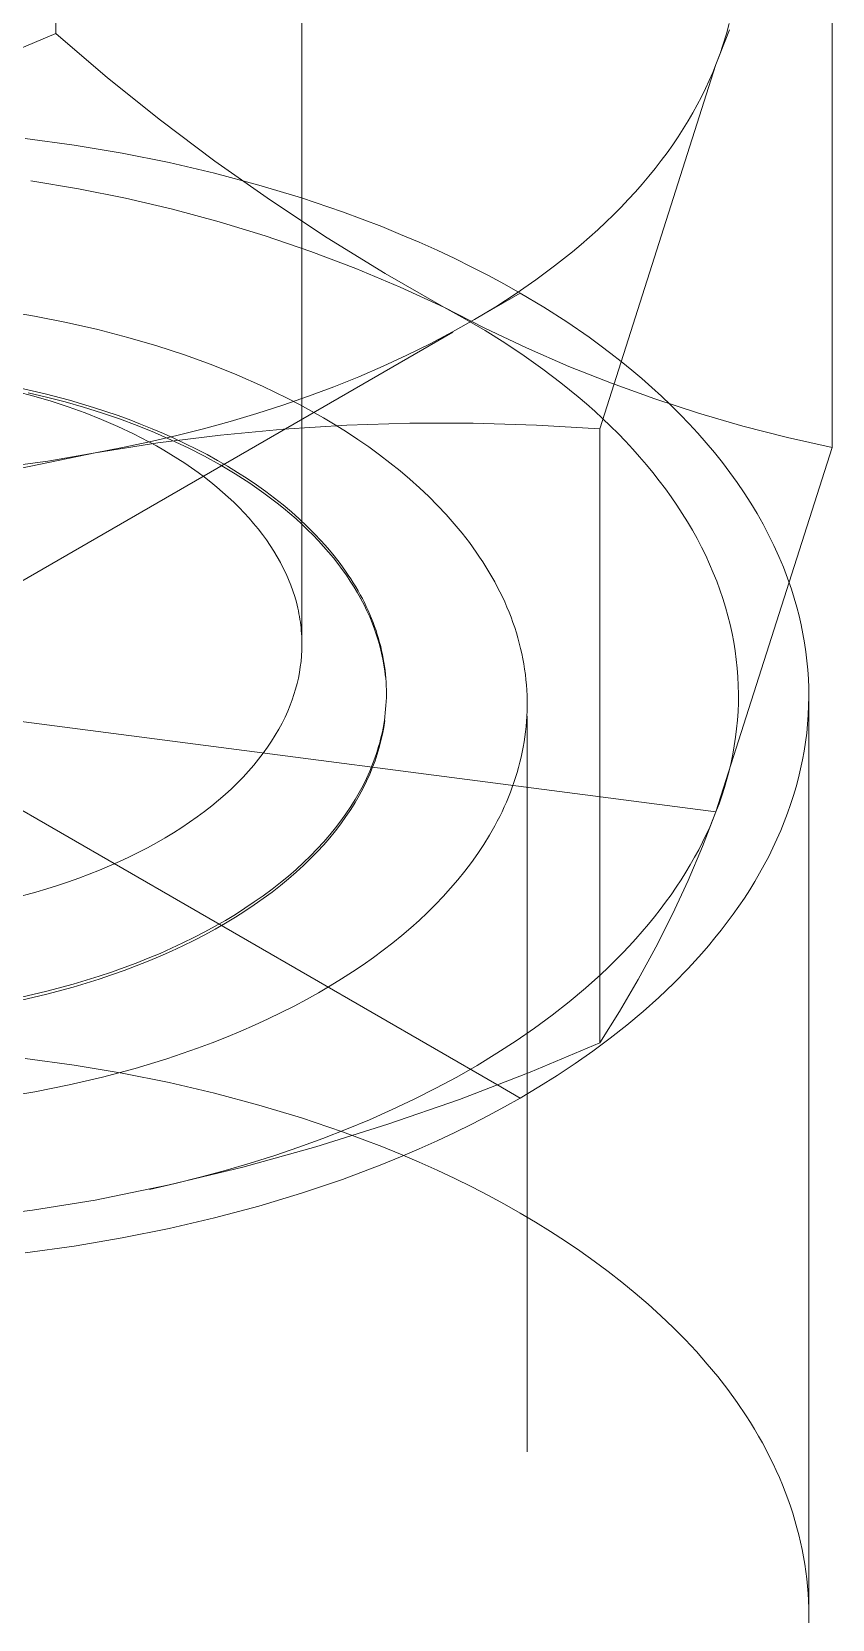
# Model space of a CAD drawing. Header units: inches. Extents: x -14 to 184, y -4 to 134.
# Drawn here: x 110.0583 to 110.2822, y 57.074 to 57.5177 of the extents above; entities that cross this region are included whole.
import ezdxf

# ---------------------------------------------------------------- set-up
doc = ezdxf.new("R2010")
doc.units = ezdxf.units.IN
doc.linetypes.add('HIDDEN', pattern=[1.905, 1.27, -0.635])
doc.layers.add('ZANO_R', color=7, linetype='Continuous', lineweight=0)
doc.layers.add('ZANO_R_przerywana', color=250, linetype='HIDDEN', lineweight=0)

msp = doc.modelspace()

# ---------------------------------------------------------------- linework, layer by layer
at = {"layer": 'ZANO_R'}
for p, q in [((110.06504, 57.68887), (110.06504, 57.51725)), ((110.13387, 57.6699), (110.13387, 57.34648)), ((110.28216, 57.40152), (110.28216, 57.57315)), ((110.24965, 57.5086), (110.2534, 57.51824)), ((110.25334, 57.52008), (110.25257, 57.51717)), ((110.04555, 57.50901), (110.06504, 57.51725)), ((110.06504, 57.51725), (110.0795, 57.5049)), ((110.25169, 57.51428), (110.25072, 57.51142)), ((110.25257, 57.51717), (110.25169, 57.51428)), ((110.25072, 57.51142), (110.24965, 57.5086)), ((110.0795, 57.5049), (110.09433, 57.49301)), ((110.21714, 57.40672), (110.24965, 57.5086)), ((110.24874, 57.50634), (110.24776, 57.50409)), ((110.24965, 57.5086), (110.24874, 57.50634)), ((110.24672, 57.50184), (110.24561, 57.49959)), ((110.24776, 57.50409), (110.24672, 57.50184)), ((110.24443, 57.49734), (110.24319, 57.49509)), ((110.24561, 57.49959), (110.24443, 57.49734)), ((110.09433, 57.49301), (110.10952, 57.48158)), ((110.24188, 57.49285), (110.24051, 57.49061)), ((110.24319, 57.49509), (110.24188, 57.49285)), ((110.05649, 57.4879), (110.07019, 57.48603)), ((110.23907, 57.48838), (110.23756, 57.48615)), ((110.24051, 57.49061), (110.23907, 57.48838)), ((110.07019, 57.48603), (110.08361, 57.48378)), ((110.08361, 57.48378), (110.09672, 57.48116)), ((110.23599, 57.48394), (110.23434, 57.48173)), ((110.23756, 57.48615), (110.23599, 57.48394)), ((110.09672, 57.48116), (110.10947, 57.47819)), ((110.10947, 57.47819), (110.12183, 57.47489)), ((110.10952, 57.48158), (110.12506, 57.47063)), ((110.23263, 57.47953), (110.23086, 57.47734)), ((110.23434, 57.48173), (110.23263, 57.47953)), ((110.05806, 57.47604), (110.07136, 57.47385)), ((110.07136, 57.47385), (110.08457, 57.47122)), ((110.12183, 57.47489), (110.13375, 57.47129)), ((110.22902, 57.47516), (110.22711, 57.473)), ((110.23086, 57.47734), (110.22902, 57.47516)), ((110.08457, 57.47122), (110.09769, 57.46815)), ((110.12506, 57.47063), (110.14093, 57.46016)), ((110.13375, 57.47129), (110.1452, 57.4674)), ((110.2231, 57.46871), (110.22099, 57.46659)), ((110.22514, 57.47085), (110.2231, 57.46871)), ((110.22711, 57.473), (110.22514, 57.47085)), ((110.09769, 57.46815), (110.1107, 57.46465)), ((110.1107, 57.46465), (110.12359, 57.46071)), ((110.1452, 57.4674), (110.15618, 57.46327)), ((110.21883, 57.46449), (110.21659, 57.46241)), ((110.22099, 57.46659), (110.21883, 57.46449)), ((110.12359, 57.46071), (110.13633, 57.45634)), ((110.14093, 57.46016), (110.15711, 57.45019)), ((110.15618, 57.46327), (110.16147, 57.46111)), ((110.16147, 57.46111), (110.16664, 57.4589)), ((110.2143, 57.46034), (110.21194, 57.45829)), ((110.21659, 57.46241), (110.2143, 57.46034)), ((110.13633, 57.45634), (110.14893, 57.45155)), ((110.16664, 57.4589), (110.17168, 57.45664)), ((110.17168, 57.45664), (110.17659, 57.45433)), ((110.20952, 57.45626), (110.2045, 57.45228)), ((110.21194, 57.45829), (110.20952, 57.45626)), ((110.14893, 57.45155), (110.16135, 57.44634)), ((110.17659, 57.45433), (110.18137, 57.45197)), ((110.18137, 57.45197), (110.18601, 57.44958)), ((110.2045, 57.45228), (110.19924, 57.44838)), ((110.15711, 57.45019), (110.1736, 57.44072)), ((110.18601, 57.44958), (110.19052, 57.44714)), ((110.19052, 57.44714), (110.19489, 57.44467)), ((110.19924, 57.44838), (110.19376, 57.44458)), ((110.16135, 57.44634), (110.1736, 57.44072)), ((110.19489, 57.44467), (110.18213, 57.43731)), ((110.19376, 57.44458), (110.18805, 57.44089)), ((110.19489, 57.44467), (110.20147, 57.44074)), ((110.04987, 57.4398), (110.0591, 57.43826)), ((110.0591, 57.43826), (110.06808, 57.43649)), ((110.1736, 57.44072), (110.17941, 57.43753)), ((110.1736, 57.44072), (110.18505, 57.43485)), ((110.18805, 57.44089), (110.18213, 57.43731)), ((110.20147, 57.44074), (110.2079, 57.43662)), ((110.17605, 57.43379), (109.81901, 57.22766)), ((109.82062, 57.43574), (110.18839, 57.22341)), ((110.06808, 57.43649), (110.07679, 57.4345)), ((110.07679, 57.4345), (110.08519, 57.43231)), ((110.17601, 57.43385), (110.1697, 57.43051)), ((110.18213, 57.43731), (110.17601, 57.43385)), ((110.17941, 57.43753), (110.1851, 57.4342)), ((110.18505, 57.43485), (110.19668, 57.42934)), ((110.1851, 57.4342), (110.19063, 57.43074)), ((110.2079, 57.43662), (110.21416, 57.43232)), ((110.08519, 57.43231), (110.09329, 57.42993)), ((110.09329, 57.42993), (110.10106, 57.42739)), ((110.1697, 57.43051), (110.16322, 57.42731)), ((110.19063, 57.43074), (110.19601, 57.42716)), ((110.19668, 57.42934), (110.20848, 57.42421)), ((110.21416, 57.43232), (110.21722, 57.4301)), ((110.21722, 57.4301), (110.22023, 57.42783)), ((110.10106, 57.42739), (110.10849, 57.42469)), ((110.10849, 57.42469), (110.1157, 57.4218)), ((110.16322, 57.42731), (110.15656, 57.42423)), ((110.19601, 57.42716), (110.20122, 57.42346)), ((110.22023, 57.42783), (110.22318, 57.42552)), ((110.22318, 57.42552), (110.22608, 57.42317)), ((110.1157, 57.4218), (110.12281, 57.41868)), ((110.14976, 57.42129), (110.14281, 57.4185)), ((110.15656, 57.42423), (110.14976, 57.42129)), ((110.20122, 57.42346), (110.20625, 57.41963)), ((110.20848, 57.42421), (110.22044, 57.41946)), ((110.22608, 57.42317), (110.22892, 57.42077)), ((110.22892, 57.42077), (110.2317, 57.41833)), ((110.05889, 57.41589), (110.05401, 57.4172)), ((110.06204, 57.41655), (110.05519, 57.41814)), ((110.06249, 57.41562), (110.05731, 57.41685)), ((110.06373, 57.41445), (110.05889, 57.41589)), ((110.06886, 57.41475), (110.06204, 57.41655)), ((110.06764, 57.41427), (110.06249, 57.41562)), ((110.12281, 57.41868), (110.12631, 57.41703)), ((110.12631, 57.41703), (110.12977, 57.41531)), ((110.13573, 57.41585), (110.12853, 57.41334)), ((110.14281, 57.4185), (110.13573, 57.41585)), ((110.20625, 57.41963), (110.21109, 57.4157)), ((110.21109, 57.4157), (110.21343, 57.41369)), ((110.22044, 57.41946), (110.23254, 57.41509)), ((110.2317, 57.41833), (110.23441, 57.41584)), ((110.23441, 57.41584), (110.23706, 57.41332)), ((110.06851, 57.41288), (110.06373, 57.41445)), ((110.07276, 57.4128), (110.06764, 57.41427)), ((110.07323, 57.41118), (110.06851, 57.41288)), ((110.0756, 57.41274), (110.06886, 57.41475)), ((110.07784, 57.41121), (110.07276, 57.4128)), ((110.07786, 57.40936), (110.07323, 57.41118)), ((110.08225, 57.41052), (110.0756, 57.41274)), ((110.08285, 57.40949), (110.07784, 57.41121)), ((110.12853, 57.41334), (110.12124, 57.41099)), ((110.12977, 57.41531), (110.13319, 57.41354)), ((110.13319, 57.41354), (110.13657, 57.41171)), ((110.13657, 57.41171), (110.13989, 57.40982)), ((110.21343, 57.41369), (110.21573, 57.41165)), ((110.21573, 57.41165), (110.21796, 57.40959)), ((110.23254, 57.41509), (110.24478, 57.41111)), ((110.23706, 57.41332), (110.23964, 57.41075)), ((110.24478, 57.41111), (110.25714, 57.40752)), ((110.08239, 57.4074), (110.07786, 57.40936)), ((110.08554, 57.40933), (110.08225, 57.41052)), ((110.0868, 57.40532), (110.08239, 57.4074)), ((110.08779, 57.40765), (110.08285, 57.40949)), ((110.08878, 57.40808), (110.08554, 57.40933)), ((110.09265, 57.40569), (110.08779, 57.40765)), ((110.09199, 57.40678), (110.08878, 57.40808)), ((110.09516, 57.40543), (110.09199, 57.40678)), ((110.10639, 57.40673), (110.09887, 57.40483)), ((110.11385, 57.40878), (110.10639, 57.40673)), ((110.11111, 57.405), (110.12873, 57.40666)), ((110.12124, 57.41099), (110.11385, 57.40878)), ((110.12873, 57.40666), (110.14639, 57.40777)), ((110.13989, 57.40982), (110.14315, 57.40787)), ((110.14315, 57.40787), (110.14636, 57.40586)), ((110.14639, 57.40777), (110.16408, 57.40833)), ((110.16408, 57.40833), (110.18178, 57.40835)), ((110.18178, 57.40835), (110.19947, 57.40781)), ((110.19947, 57.40781), (110.21714, 57.40672)), ((110.21714, 57.40672), (110.21714, 57.2351)), ((110.21796, 57.40959), (110.22015, 57.40751)), ((110.22015, 57.40751), (110.22228, 57.40539)), ((110.23964, 57.41075), (110.24215, 57.40815)), ((110.24215, 57.40815), (110.24459, 57.4055)), ((110.25714, 57.40752), (110.2696, 57.40432)), ((110.07607, 57.40004), (110.09355, 57.40279)), ((110.0913, 57.40308), (110.08369, 57.40148)), ((110.08896, 57.40424), (110.0868, 57.40532)), ((110.09108, 57.40312), (110.08896, 57.40424)), ((110.09317, 57.40198), (110.09108, 57.40312)), ((110.09887, 57.40483), (110.0913, 57.40308)), ((110.09741, 57.40361), (110.09265, 57.40569)), ((110.09355, 57.40279), (110.11111, 57.405)), ((110.09828, 57.40403), (110.09516, 57.40543)), ((110.10206, 57.40141), (110.09741, 57.40361)), ((110.10136, 57.40257), (110.09828, 57.40403)), ((110.10438, 57.40107), (110.10136, 57.40257)), ((110.14636, 57.40586), (110.1495, 57.4038)), ((110.1495, 57.4038), (110.15257, 57.40167)), ((110.22228, 57.40539), (110.22435, 57.40326)), ((110.22435, 57.40326), (110.22636, 57.4011)), ((110.24459, 57.4055), (110.24695, 57.40282)), ((110.24695, 57.40282), (110.24923, 57.4001)), ((110.2696, 57.40432), (110.28216, 57.40152)), ((110.06279, 57.39774), (110.04944, 57.39589)), ((110.05535, 57.39573), (110.07607, 57.40004)), ((110.07607, 57.40004), (110.06279, 57.39774)), ((110.08369, 57.40148), (110.07607, 57.40004)), ((110.09522, 57.40081), (110.09317, 57.40198)), ((110.09724, 57.39961), (110.09522, 57.40081)), ((110.09921, 57.39838), (110.09724, 57.39961)), ((110.10113, 57.39712), (110.09921, 57.39838)), ((110.10659, 57.3991), (110.10206, 57.40141)), ((110.10734, 57.39952), (110.10438, 57.40107)), ((110.11098, 57.39668), (110.10659, 57.3991)), ((110.11024, 57.39791), (110.10734, 57.39952)), ((110.11308, 57.39627), (110.11024, 57.39791)), ((110.15257, 57.40167), (110.15557, 57.3995)), ((110.15557, 57.3995), (110.1585, 57.39726)), ((110.22636, 57.4011), (110.22831, 57.39892)), ((110.22831, 57.39892), (110.2302, 57.39672)), ((110.24923, 57.4001), (110.25143, 57.39734)), ((110.24965, 57.29965), (110.28216, 57.40152)), ((110.10302, 57.39584), (110.10113, 57.39712)), ((110.10485, 57.39454), (110.10302, 57.39584)), ((110.10664, 57.39321), (110.10485, 57.39454)), ((110.11523, 57.39415), (110.11098, 57.39668)), ((110.11586, 57.39457), (110.11308, 57.39627)), ((110.11729, 57.39284), (110.11523, 57.39415)), ((110.11856, 57.39283), (110.11586, 57.39457)), ((110.1585, 57.39726), (110.16134, 57.39498)), ((110.16134, 57.39498), (110.16409, 57.39264)), ((110.2302, 57.39672), (110.23203, 57.39449)), ((110.23203, 57.39449), (110.2338, 57.39225)), ((110.25143, 57.39734), (110.25354, 57.39454)), ((110.25354, 57.39454), (110.25557, 57.39172)), ((110.10838, 57.39185), (110.10664, 57.39321)), ((110.11007, 57.39048), (110.10838, 57.39185)), ((110.11171, 57.38908), (110.11007, 57.39048)), ((110.11329, 57.38766), (110.11171, 57.38908)), ((110.11931, 57.39151), (110.11729, 57.39284)), ((110.12119, 57.39105), (110.11856, 57.39283)), ((110.12129, 57.39016), (110.11931, 57.39151)), ((110.12375, 57.38923), (110.12119, 57.39105)), ((110.12323, 57.38878), (110.12129, 57.39016)), ((110.12622, 57.38736), (110.12375, 57.38923)), ((110.16409, 57.39264), (110.16676, 57.39025)), ((110.16676, 57.39025), (110.16934, 57.38781)), ((110.2338, 57.39225), (110.23551, 57.38999)), ((110.23551, 57.38999), (110.23715, 57.38771)), ((110.25557, 57.39172), (110.25752, 57.38886)), ((110.25752, 57.38886), (110.25937, 57.38597)), ((110.11482, 57.38622), (110.11329, 57.38766)), ((110.1163, 57.38477), (110.11482, 57.38622)), ((110.11772, 57.38329), (110.1163, 57.38477)), ((110.12512, 57.38738), (110.12323, 57.38878)), ((110.12697, 57.38596), (110.12512, 57.38738)), ((110.12862, 57.38546), (110.12622, 57.38736)), ((110.12877, 57.38452), (110.12697, 57.38596)), ((110.13092, 57.38352), (110.12862, 57.38546)), ((110.13052, 57.38305), (110.12877, 57.38452)), ((110.16934, 57.38781), (110.17182, 57.38533)), ((110.17182, 57.38533), (110.1742, 57.3828)), ((110.23715, 57.38771), (110.23872, 57.38541)), ((110.23872, 57.38541), (110.24023, 57.3831)), ((110.25937, 57.38597), (110.26114, 57.38304)), ((110.11908, 57.3818), (110.11772, 57.38329)), ((110.12038, 57.38029), (110.11908, 57.3818)), ((110.12163, 57.37877), (110.12038, 57.38029)), ((110.13222, 57.38157), (110.13052, 57.38305)), ((110.13315, 57.38155), (110.13092, 57.38352)), ((110.13387, 57.38006), (110.13222, 57.38157)), ((110.13528, 57.37954), (110.13315, 57.38155)), ((110.13547, 57.37854), (110.13387, 57.38006)), ((110.1742, 57.3828), (110.17647, 57.38023)), ((110.17647, 57.38023), (110.17864, 57.37761)), ((110.24023, 57.3831), (110.24168, 57.38077)), ((110.24168, 57.38077), (110.24305, 57.37843)), ((110.26114, 57.38304), (110.26281, 57.38009)), ((110.26281, 57.38009), (110.26438, 57.37712)), ((110.12282, 57.37724), (110.12163, 57.37877)), ((110.12394, 57.3757), (110.12282, 57.37724)), ((110.12501, 57.37414), (110.12394, 57.3757)), ((110.13732, 57.3775), (110.13528, 57.37954)), ((110.13701, 57.377), (110.13547, 57.37854)), ((110.13851, 57.37545), (110.13701, 57.377)), ((110.13927, 57.37544), (110.13732, 57.3775)), ((110.17864, 57.37761), (110.1807, 57.37496)), ((110.24305, 57.37843), (110.24436, 57.37607)), ((110.24436, 57.37607), (110.2456, 57.3737)), ((110.26438, 57.37712), (110.26586, 57.37411)), ((110.12602, 57.37257), (110.12501, 57.37414)), ((110.12696, 57.371), (110.12602, 57.37257)), ((110.13995, 57.37387), (110.13851, 57.37545)), ((110.14112, 57.37335), (110.13927, 57.37544)), ((110.14133, 57.37229), (110.13995, 57.37387)), ((110.14288, 57.37123), (110.14112, 57.37335)), ((110.14266, 57.37069), (110.14133, 57.37229)), ((110.14454, 57.3691), (110.14288, 57.37123)), ((110.1807, 57.37496), (110.18264, 57.37227)), ((110.18264, 57.37227), (110.18357, 57.37091)), ((110.2456, 57.3737), (110.24677, 57.37132)), ((110.24677, 57.37132), (110.24787, 57.36893)), ((110.26586, 57.37411), (110.26723, 57.37109)), ((110.26723, 57.37109), (110.26851, 57.36804)), ((110.12784, 57.36942), (110.12696, 57.371)), ((110.12867, 57.36783), (110.12784, 57.36942)), ((110.12943, 57.36624), (110.12867, 57.36783)), ((110.14393, 57.36908), (110.14266, 57.37069)), ((110.14515, 57.36745), (110.14393, 57.36908)), ((110.1461, 57.36694), (110.14454, 57.3691)), ((110.14631, 57.36582), (110.14515, 57.36745)), ((110.14684, 57.36586), (110.1461, 57.36694)), ((110.18357, 57.37091), (110.18447, 57.36955)), ((110.18447, 57.36955), (110.18534, 57.36817)), ((110.18534, 57.36817), (110.18618, 57.36679)), ((110.18618, 57.36679), (110.18699, 57.3654)), ((110.24787, 57.36893), (110.2489, 57.36653)), ((110.26851, 57.36804), (110.26969, 57.36497)), ((109.75038, 57.36467), (110.24965, 57.29965)), ((110.13013, 57.36464), (110.12943, 57.36624)), ((110.13077, 57.36304), (110.13013, 57.36464)), ((110.13134, 57.36144), (110.13077, 57.36304)), ((110.14741, 57.36417), (110.14631, 57.36582)), ((110.14756, 57.36477), (110.14684, 57.36586)), ((110.14846, 57.36252), (110.14741, 57.36417)), ((110.14825, 57.36367), (110.14756, 57.36477)), ((110.14892, 57.36258), (110.14825, 57.36367)), ((110.14945, 57.36086), (110.14846, 57.36252)), ((110.14956, 57.36148), (110.14892, 57.36258)), ((110.18699, 57.3654), (110.18777, 57.36401)), ((110.18777, 57.36401), (110.18851, 57.3626)), ((110.18851, 57.3626), (110.18923, 57.36119)), ((110.2489, 57.36653), (110.24986, 57.36412)), ((110.24986, 57.36412), (110.25075, 57.36171)), ((110.26969, 57.36497), (110.27076, 57.36188)), ((110.13186, 57.35984), (110.13134, 57.36144)), ((110.13232, 57.35824), (110.13186, 57.35984)), ((110.13271, 57.35665), (110.13232, 57.35824)), ((110.15038, 57.35919), (110.14945, 57.36086)), ((110.15018, 57.36038), (110.14956, 57.36148)), ((110.15077, 57.35927), (110.15018, 57.36038)), ((110.15125, 57.35752), (110.15038, 57.35919)), ((110.15133, 57.35816), (110.15077, 57.35927)), ((110.15188, 57.35705), (110.15133, 57.35816)), ((110.18923, 57.36119), (110.18992, 57.35978)), ((110.18992, 57.35978), (110.19057, 57.35836)), ((110.19057, 57.35836), (110.1912, 57.35693)), ((110.25075, 57.36171), (110.25157, 57.35929)), ((110.25157, 57.35929), (110.25232, 57.35686)), ((110.27076, 57.36188), (110.27154, 57.35941)), ((110.27154, 57.35941), (110.27225, 57.35693)), ((110.13289, 57.35585), (110.13271, 57.35665)), ((110.13305, 57.35505), (110.13289, 57.35585)), ((110.1332, 57.35426), (110.13305, 57.35505)), ((110.13333, 57.35346), (110.1332, 57.35426)), ((110.13345, 57.35267), (110.13333, 57.35346)), ((110.15206, 57.35584), (110.15125, 57.35752)), ((110.15239, 57.35594), (110.15188, 57.35705)), ((110.15282, 57.35416), (110.15206, 57.35584)), ((110.15288, 57.35483), (110.15239, 57.35594)), ((110.15352, 57.35247), (110.15282, 57.35416)), ((110.15335, 57.35372), (110.15288, 57.35483)), ((110.15379, 57.3526), (110.15335, 57.35372)), ((110.1912, 57.35693), (110.19179, 57.3555)), ((110.19179, 57.3555), (110.19235, 57.35407)), ((110.19235, 57.35407), (110.19287, 57.35263)), ((110.25232, 57.35686), (110.253, 57.35443)), ((110.253, 57.35443), (110.25361, 57.352)), ((110.27225, 57.35693), (110.27289, 57.35445)), ((110.27289, 57.35445), (110.27347, 57.35195)), ((110.13355, 57.35187), (110.13345, 57.35267)), ((110.13364, 57.35108), (110.13355, 57.35187)), ((110.13371, 57.35029), (110.13364, 57.35108)), ((110.13377, 57.34951), (110.13371, 57.35029)), ((110.13382, 57.34872), (110.13377, 57.34951)), ((110.15416, 57.35078), (110.15352, 57.35247)), ((110.1542, 57.35149), (110.15379, 57.3526)), ((110.15474, 57.3491), (110.15416, 57.35078)), ((110.15459, 57.35037), (110.1542, 57.35149)), ((110.15495, 57.34925), (110.15459, 57.35037)), ((110.15527, 57.34741), (110.15474, 57.3491)), ((110.15529, 57.34814), (110.15495, 57.34925)), ((110.19287, 57.35263), (110.19337, 57.35118)), ((110.19337, 57.35118), (110.19383, 57.34974)), ((110.19383, 57.34974), (110.19426, 57.34829)), ((110.25361, 57.352), (110.25414, 57.34956)), ((110.25414, 57.34956), (110.25461, 57.34712)), ((110.27347, 57.35195), (110.27398, 57.34945)), ((110.27398, 57.34945), (110.27442, 57.34694)), ((110.13376, 57.34332), (110.13384, 57.3449)), ((110.13385, 57.34794), (110.13382, 57.34872)), ((110.13384, 57.3449), (110.13387, 57.34648)), ((110.13387, 57.34715), (110.13385, 57.34794)), ((110.15574, 57.34572), (110.15527, 57.34741)), ((110.15561, 57.34702), (110.15529, 57.34814)), ((110.1559, 57.34591), (110.15561, 57.34702)), ((110.15615, 57.34404), (110.15574, 57.34572)), ((110.15616, 57.3448), (110.1559, 57.34591)), ((110.1564, 57.34368), (110.15616, 57.3448)), ((110.19426, 57.34829), (110.19466, 57.34684)), ((110.19466, 57.34684), (110.19502, 57.34538)), ((110.19502, 57.34538), (110.19535, 57.34392)), ((110.25461, 57.34712), (110.255, 57.34469)), ((110.255, 57.34469), (110.25532, 57.34225)), ((110.27442, 57.34694), (110.27479, 57.34443)), ((110.13318, 57.33861), (110.13342, 57.34017)), ((110.13342, 57.34017), (110.13362, 57.34174)), ((110.13362, 57.34174), (110.13376, 57.34332)), ((110.1565, 57.34235), (110.15615, 57.34404)), ((110.15662, 57.34257), (110.1564, 57.34368)), ((110.15681, 57.34067), (110.1565, 57.34235)), ((110.15681, 57.34146), (110.15662, 57.34257)), ((110.15698, 57.34036), (110.15681, 57.34146)), ((110.15705, 57.339), (110.15681, 57.34067)), ((110.15712, 57.33925), (110.15698, 57.34036)), ((110.19535, 57.34392), (110.19565, 57.34247)), ((110.19565, 57.34247), (110.19592, 57.34101)), ((110.19592, 57.34101), (110.19615, 57.33955)), ((110.25532, 57.34225), (110.25558, 57.33982)), ((110.27479, 57.34443), (110.27509, 57.34191)), ((110.27509, 57.34191), (110.27532, 57.33938)), ((110.13252, 57.33551), (110.13288, 57.33705)), ((110.13288, 57.33705), (110.13318, 57.33861)), ((110.15724, 57.33733), (110.15705, 57.339)), ((110.15724, 57.33815), (110.15712, 57.33925)), ((110.15734, 57.33705), (110.15724, 57.33815)), ((110.15741, 57.33595), (110.15734, 57.33705)), ((110.15746, 57.33486), (110.15741, 57.33595)), ((110.19615, 57.33955), (110.19635, 57.33809)), ((110.19635, 57.33809), (110.19652, 57.33662)), ((110.19652, 57.33662), (110.19665, 57.33516)), ((110.25558, 57.33982), (110.25576, 57.33739)), ((110.25576, 57.33739), (110.25588, 57.33496)), ((110.27532, 57.33938), (110.27549, 57.33686)), ((110.27549, 57.33686), (110.27558, 57.33433)), ((110.13115, 57.33096), (110.13166, 57.33246)), ((110.13166, 57.33246), (110.13212, 57.33398)), ((110.13212, 57.33398), (110.13252, 57.33551)), ((110.15744, 57.33052), (110.15748, 57.3316)), ((110.15749, 57.33377), (110.15746, 57.33486)), ((110.15748, 57.3316), (110.1575, 57.33268)), ((110.1575, 57.33268), (110.15749, 57.33377)), ((110.19665, 57.33516), (110.19675, 57.3337)), ((110.19675, 57.3337), (110.19682, 57.33224)), ((110.19682, 57.33224), (110.19686, 57.33079)), ((110.25588, 57.33496), (110.25592, 57.33254)), ((110.25592, 57.33254), (110.2559, 57.33012)), ((110.27561, 57.3318), (110.27556, 57.32928)), ((110.27558, 57.33433), (110.27561, 57.3318)), ((110.27561, 57.075), (110.27561, 57.33216)), ((110.12915, 57.32613), (110.12991, 57.32781)), ((110.12991, 57.32781), (110.13059, 57.32948)), ((110.13059, 57.32948), (110.13115, 57.33096)), ((110.15706, 57.32625), (110.15719, 57.32731)), ((110.15719, 57.32731), (110.15729, 57.32837)), ((110.15729, 57.32837), (110.15738, 57.32944)), ((110.15738, 57.32944), (110.15744, 57.33052)), ((110.19684, 57.32787), (110.19678, 57.32642)), ((110.19686, 57.32933), (110.19684, 57.32787)), ((110.19686, 57.33079), (110.19686, 57.32933)), ((110.25581, 57.32771), (110.25565, 57.32531)), ((110.2559, 57.33012), (110.25581, 57.32771)), ((110.27545, 57.32675), (110.27526, 57.32422)), ((110.27556, 57.32928), (110.27545, 57.32675)), ((110.12644, 57.32109), (110.12742, 57.32277)), ((110.12742, 57.32277), (110.12832, 57.32445)), ((110.12832, 57.32445), (110.12915, 57.32613)), ((110.15636, 57.32206), (110.15656, 57.3231)), ((110.15638, 57.32138), (110.15674, 57.32327)), ((110.15656, 57.3231), (110.15675, 57.32414)), ((110.15674, 57.32327), (110.15703, 57.32518)), ((110.15675, 57.32414), (110.15692, 57.32519)), ((110.15692, 57.32519), (110.15706, 57.32625)), ((110.19656, 57.32353), (110.19641, 57.32208)), ((110.19669, 57.32497), (110.19656, 57.32353)), ((110.19678, 57.32642), (110.19669, 57.32497)), ((110.19687, 57.32642), (110.19687, 57.22673)), ((110.25542, 57.32292), (110.25513, 57.32053)), ((110.25565, 57.32531), (110.25542, 57.32292)), ((110.27526, 57.32422), (110.27501, 57.3217)), ((110.12426, 57.31772), (110.12539, 57.31941)), ((110.12539, 57.31941), (110.12644, 57.32109)), ((110.15503, 57.31695), (110.15533, 57.31796)), ((110.15533, 57.31796), (110.15562, 57.31897)), ((110.15547, 57.31763), (110.15596, 57.3195)), ((110.15562, 57.31897), (110.15588, 57.31999)), ((110.15588, 57.31999), (110.15613, 57.32102)), ((110.15596, 57.3195), (110.15638, 57.32138)), ((110.15613, 57.32102), (110.15636, 57.32206)), ((110.196, 57.31921), (110.19575, 57.31778)), ((110.19622, 57.32064), (110.196, 57.31921)), ((110.19641, 57.32208), (110.19622, 57.32064)), ((110.25477, 57.31816), (110.25435, 57.3158)), ((110.25513, 57.32053), (110.25477, 57.31816)), ((110.27469, 57.31919), (110.2743, 57.31667)), ((110.27501, 57.3217), (110.27469, 57.31919)), ((110.12041, 57.3127), (110.12177, 57.31437)), ((110.12177, 57.31437), (110.12305, 57.31604)), ((110.12305, 57.31604), (110.12426, 57.31772)), ((110.15364, 57.31216), (110.15431, 57.31396)), ((110.15364, 57.31297), (110.15401, 57.31395)), ((110.15401, 57.31395), (110.15437, 57.31495)), ((110.15431, 57.31396), (110.15492, 57.31579)), ((110.15437, 57.31495), (110.15471, 57.31594)), ((110.15471, 57.31594), (110.15503, 57.31695)), ((110.15492, 57.31579), (110.15547, 57.31763)), ((110.19482, 57.31352), (110.19445, 57.31211)), ((110.19516, 57.31493), (110.19482, 57.31352)), ((110.19547, 57.31635), (110.19516, 57.31493)), ((110.19575, 57.31778), (110.19547, 57.31635)), ((110.25386, 57.31345), (110.25331, 57.31111)), ((110.25435, 57.3158), (110.25386, 57.31345)), ((110.27384, 57.31417), (110.27331, 57.31167)), ((110.2743, 57.31667), (110.27384, 57.31417)), ((110.11585, 57.30775), (110.11745, 57.30939)), ((110.11745, 57.30939), (110.11897, 57.31104)), ((110.11897, 57.31104), (110.12041, 57.3127)), ((110.15096, 57.30706), (110.15194, 57.30904)), ((110.15194, 57.30904), (110.15283, 57.31101)), ((110.15194, 57.30822), (110.15283, 57.31019)), ((110.15283, 57.31101), (110.15364, 57.31297)), ((110.15283, 57.31019), (110.15364, 57.31216)), ((110.19362, 57.30931), (110.19317, 57.30791)), ((110.19405, 57.3107), (110.19362, 57.30931)), ((110.19445, 57.31211), (110.19405, 57.3107)), ((110.25331, 57.31111), (110.2527, 57.30879)), ((110.27272, 57.30917), (110.27205, 57.30669)), ((110.27331, 57.31167), (110.27272, 57.30917)), ((110.11058, 57.30292), (110.11242, 57.30452)), ((110.11242, 57.30452), (110.11417, 57.30613)), ((110.11417, 57.30613), (110.11585, 57.30775)), ((110.14875, 57.3031), (110.1499, 57.30508)), ((110.1499, 57.30508), (110.15096, 57.30706)), ((110.1499, 57.30427), (110.15096, 57.30625)), ((110.15096, 57.30625), (110.15194, 57.30822)), ((110.19216, 57.30515), (110.19162, 57.30378)), ((110.19268, 57.30653), (110.19216, 57.30515)), ((110.19317, 57.30791), (110.19268, 57.30653)), ((110.25203, 57.30648), (110.25129, 57.30419)), ((110.2527, 57.30879), (110.25203, 57.30648)), ((110.27205, 57.30669), (110.27132, 57.30421)), ((110.10668, 57.29979), (110.10867, 57.30135)), ((110.10867, 57.30135), (110.11058, 57.30292)), ((110.14619, 57.29914), (110.14751, 57.30112)), ((110.14619, 57.29833), (110.14751, 57.3003)), ((110.14751, 57.30112), (110.14875, 57.3031)), ((110.14751, 57.3003), (110.14875, 57.30229)), ((110.14875, 57.30229), (110.1499, 57.30427)), ((110.19045, 57.30107), (110.18983, 57.29972)), ((110.19105, 57.30242), (110.19045, 57.30107)), ((110.19162, 57.30378), (110.19105, 57.30242)), ((110.2505, 57.30191), (110.24965, 57.29965)), ((110.25129, 57.30419), (110.2505, 57.30191)), ((110.27053, 57.30175), (110.26966, 57.2993)), ((110.27132, 57.30421), (110.27053, 57.30175)), ((110.10026, 57.29527), (110.10248, 57.29675)), ((110.10248, 57.29675), (110.10462, 57.29826)), ((110.10462, 57.29826), (110.10668, 57.29979)), ((110.14326, 57.2952), (110.14477, 57.29717)), ((110.14326, 57.29438), (110.14477, 57.29635)), ((110.14477, 57.29717), (110.14619, 57.29914)), ((110.14477, 57.29635), (110.14619, 57.29833)), ((110.18779, 57.29574), (110.18706, 57.29443)), ((110.18849, 57.29706), (110.18779, 57.29574)), ((110.18917, 57.29838), (110.18849, 57.29706)), ((110.18983, 57.29972), (110.18917, 57.29838)), ((110.24589, 57.29001), (110.24965, 57.29965)), ((110.2488, 57.29754), (110.24789, 57.29543)), ((110.24965, 57.29965), (110.2488, 57.29754)), ((110.26874, 57.29686), (110.26775, 57.29443)), ((110.26966, 57.2993), (110.26874, 57.29686)), ((110.09319, 57.291), (110.09562, 57.29239)), ((110.09562, 57.29239), (110.09798, 57.29382)), ((110.09798, 57.29382), (110.10026, 57.29527)), ((110.13817, 57.28934), (110.13996, 57.29128)), ((110.13996, 57.29128), (110.14165, 57.29323)), ((110.13996, 57.29046), (110.14165, 57.29242)), ((110.14165, 57.29323), (110.14326, 57.2952)), ((110.14165, 57.29242), (110.14326, 57.29438)), ((110.18631, 57.29312), (110.18473, 57.29055)), ((110.18706, 57.29443), (110.18631, 57.29312)), ((110.24589, 57.2912), (110.24481, 57.28909)), ((110.24692, 57.29331), (110.24589, 57.2912)), ((110.24789, 57.29543), (110.24692, 57.29331)), ((110.26669, 57.29202), (110.26557, 57.28962)), ((110.26775, 57.29443), (110.26669, 57.29202)), ((110.08283, 57.28576), (110.08551, 57.28702)), ((110.08551, 57.28702), (110.08813, 57.28831)), ((110.08813, 57.28831), (110.0907, 57.28964)), ((110.0907, 57.28964), (110.09319, 57.291)), ((110.13432, 57.2855), (110.13629, 57.28741)), ((110.13629, 57.28741), (110.13817, 57.28934)), ((110.13629, 57.28659), (110.13817, 57.28852)), ((110.13817, 57.28852), (110.13996, 57.29046)), ((110.18305, 57.28802), (110.18128, 57.28553)), ((110.18473, 57.29055), (110.18305, 57.28802)), ((110.24184, 57.28049), (110.24589, 57.29001)), ((110.24367, 57.28699), (110.24247, 57.28488)), ((110.24481, 57.28909), (110.24367, 57.28699)), ((110.26439, 57.28723), (110.26315, 57.28487)), ((110.26557, 57.28962), (110.26439, 57.28723)), ((110.07443, 57.28224), (110.07728, 57.28337)), ((110.07728, 57.28337), (110.08008, 57.28455)), ((110.08008, 57.28455), (110.08283, 57.28576)), ((110.1301, 57.28173), (110.13225, 57.2836)), ((110.1301, 57.28091), (110.13225, 57.28279)), ((110.13225, 57.2836), (110.13432, 57.2855)), ((110.13225, 57.28279), (110.13432, 57.28468)), ((110.13432, 57.28468), (110.13629, 57.28659)), ((110.17942, 57.28308), (110.17748, 57.28067)), ((110.18128, 57.28553), (110.17942, 57.28308)), ((110.24121, 57.28278), (110.23989, 57.28069)), ((110.24247, 57.28488), (110.24121, 57.28278)), ((110.26185, 57.28252), (110.26049, 57.28018)), ((110.26315, 57.28487), (110.26185, 57.28252)), ((110.05945, 57.27724), (110.06253, 57.27815)), ((110.06253, 57.27815), (110.06557, 57.2791)), ((110.06557, 57.2791), (110.06857, 57.2801)), ((110.06857, 57.2801), (110.07152, 57.28115)), ((110.07152, 57.28115), (110.07443, 57.28224)), ((110.12308, 57.27624), (110.12551, 57.27805)), ((110.12551, 57.27805), (110.12785, 57.27988)), ((110.12551, 57.27723), (110.12785, 57.27906)), ((110.12785, 57.27988), (110.1301, 57.28173)), ((110.12785, 57.27906), (110.1301, 57.28091)), ((110.17546, 57.27831), (110.17337, 57.276)), ((110.17748, 57.28067), (110.17546, 57.27831)), ((110.23851, 57.2786), (110.23708, 57.27651)), ((110.23748, 57.27111), (110.24184, 57.28049)), ((110.23989, 57.28069), (110.23851, 57.2786)), ((110.26049, 57.28018), (110.25907, 57.27787)), ((110.05319, 57.27556), (110.05945, 57.27724)), ((110.11795, 57.27273), (110.12056, 57.27447)), ((110.11795, 57.27191), (110.12056, 57.27365)), ((110.12056, 57.27447), (110.12308, 57.27624)), ((110.12056, 57.27365), (110.12308, 57.27543)), ((110.12308, 57.27543), (110.12551, 57.27723)), ((110.1712, 57.27373), (110.16896, 57.27151)), ((110.17337, 57.276), (110.1712, 57.27373)), ((110.23558, 57.27444), (110.23403, 57.27237)), ((110.23708, 57.27651), (110.23558, 57.27444)), ((110.25759, 57.27557), (110.25605, 57.2733)), ((110.25907, 57.27787), (110.25759, 57.27557)), ((110.10963, 57.2677), (110.11249, 57.26934)), ((110.11249, 57.26934), (110.11526, 57.27102)), ((110.11249, 57.26852), (110.11526, 57.2702)), ((110.11526, 57.27102), (110.11795, 57.27273)), ((110.11526, 57.2702), (110.11795, 57.27191)), ((110.16665, 57.26934), (110.16429, 57.26722)), ((110.16896, 57.27151), (110.16665, 57.26934)), ((110.23242, 57.27031), (110.23075, 57.26826)), ((110.23403, 57.27237), (110.23242, 57.27031)), ((110.23282, 57.26187), (110.23748, 57.27111)), ((110.25446, 57.27104), (110.25282, 57.26881)), ((110.25605, 57.2733), (110.25446, 57.27104)), ((110.10369, 57.26454), (110.1067, 57.2661)), ((110.10369, 57.26372), (110.1067, 57.26528)), ((110.1067, 57.2661), (110.10963, 57.2677)), ((110.1067, 57.26528), (110.10963, 57.26688)), ((110.10963, 57.26688), (110.11249, 57.26852)), ((110.16184, 57.26513), (110.15929, 57.26306)), ((110.16429, 57.26722), (110.16184, 57.26513)), ((110.22902, 57.26622), (110.22723, 57.26419)), ((110.23075, 57.26826), (110.22902, 57.26622)), ((110.25112, 57.2666), (110.24937, 57.26441)), ((110.25282, 57.26881), (110.25112, 57.2666)), ((110.09421, 57.26011), (110.09744, 57.26154)), ((110.09421, 57.2593), (110.09744, 57.26073)), ((110.09744, 57.26154), (110.1006, 57.26302)), ((110.09744, 57.26073), (110.1006, 57.2622)), ((110.1006, 57.26302), (110.10369, 57.26454)), ((110.1006, 57.2622), (110.10369, 57.26372)), ((110.15663, 57.261), (110.15387, 57.25895)), ((110.15929, 57.26306), (110.15663, 57.261)), ((110.22348, 57.26017), (110.22153, 57.25818)), ((110.22539, 57.26217), (110.22348, 57.26017)), ((110.22723, 57.26419), (110.22539, 57.26217)), ((110.22788, 57.25278), (110.23282, 57.26187)), ((110.24757, 57.26224), (110.24572, 57.2601)), ((110.24937, 57.26441), (110.24757, 57.26224)), ((110.08066, 57.25488), (110.08414, 57.25612)), ((110.08414, 57.25612), (110.08756, 57.2574)), ((110.08414, 57.2553), (110.08756, 57.25658)), ((110.08756, 57.2574), (110.09091, 57.25873)), ((110.08756, 57.25658), (110.09091, 57.25792)), ((110.09091, 57.25873), (110.09421, 57.26011)), ((110.09091, 57.25792), (110.09421, 57.2593)), ((110.15101, 57.25693), (110.14805, 57.25493)), ((110.15387, 57.25895), (110.15101, 57.25693)), ((110.21951, 57.2562), (110.21744, 57.25424)), ((110.22153, 57.25818), (110.21951, 57.2562)), ((110.24187, 57.25588), (110.23784, 57.25177)), ((110.24382, 57.25798), (110.24187, 57.25588)), ((110.24572, 57.2601), (110.24382, 57.25798)), ((110.06258, 57.24954), (110.06994, 57.25151)), ((110.06994, 57.25151), (110.07356, 57.25258)), ((110.06994, 57.25069), (110.07356, 57.25176)), ((110.07356, 57.25258), (110.07714, 57.25371)), ((110.07356, 57.25176), (110.07714, 57.25289)), ((110.07714, 57.25371), (110.08066, 57.25488)), ((110.07714, 57.25289), (110.08066, 57.25407)), ((110.08066, 57.25407), (110.08414, 57.2553)), ((110.14498, 57.25296), (110.14181, 57.25101)), ((110.14805, 57.25493), (110.14498, 57.25296)), ((110.21744, 57.25424), (110.21313, 57.25037)), ((110.22265, 57.24386), (110.22788, 57.25278)), ((110.23784, 57.25177), (110.23363, 57.24775)), ((110.05507, 57.2478), (110.06258, 57.24954)), ((110.05507, 57.24698), (110.06258, 57.24872)), ((110.06258, 57.24872), (110.06994, 57.25069)), ((110.13515, 57.24721), (110.13168, 57.24536)), ((110.13853, 57.24909), (110.13515, 57.24721)), ((110.14181, 57.25101), (110.13853, 57.24909)), ((110.21313, 57.25037), (110.2086, 57.24656)), ((110.23363, 57.24775), (110.22926, 57.24385)), ((110.1281, 57.24354), (110.12442, 57.24177)), ((110.13168, 57.24536), (110.1281, 57.24354)), ((110.20386, 57.24284), (110.19891, 57.23919)), ((110.2086, 57.24656), (110.20386, 57.24284)), ((110.21714, 57.2351), (110.22265, 57.24386)), ((110.22926, 57.24385), (110.22473, 57.24005)), ((110.11678, 57.23835), (110.11282, 57.23671)), ((110.12065, 57.24004), (110.11678, 57.23835)), ((110.12442, 57.24177), (110.12065, 57.24004)), ((110.19891, 57.23919), (110.19376, 57.23563)), ((110.22473, 57.24005), (110.22006, 57.23637)), ((110.10464, 57.23358), (110.10042, 57.23209)), ((110.10877, 57.23512), (110.10464, 57.23358)), ((110.11282, 57.23671), (110.10877, 57.23512)), ((110.19376, 57.23563), (110.18841, 57.23217)), ((110.21714, 57.2351), (110.19765, 57.22687)), ((110.22006, 57.23637), (110.21525, 57.23279)), ((110.07019, 57.22887), (110.05649, 57.23073)), ((110.09611, 57.23066), (110.08728, 57.22797)), ((110.10042, 57.23209), (110.09611, 57.23066)), ((110.18841, 57.23217), (110.18288, 57.22881)), ((110.21032, 57.22933), (110.20528, 57.22599)), ((110.21525, 57.23279), (110.21032, 57.22933)), ((110.07815, 57.22553), (110.06878, 57.22336)), ((110.08361, 57.22661), (110.07019, 57.22887)), ((110.08728, 57.22797), (110.07815, 57.22553)), ((110.09672, 57.22399), (110.08361, 57.22661)), ((110.17717, 57.22554), (110.1713, 57.22239)), ((110.18288, 57.22881), (110.17717, 57.22554)), ((110.19765, 57.22687), (110.17791, 57.21927)), ((110.19687, 57.22673), (110.19687, 57.22081)), ((110.20528, 57.22599), (110.20013, 57.22276)), ((110.05918, 57.22145), (110.0494, 57.21983)), ((110.06878, 57.22336), (110.05918, 57.22145)), ((110.10947, 57.22102), (110.09672, 57.22399)), ((110.12183, 57.21772), (110.10947, 57.22102)), ((110.1713, 57.22239), (110.16526, 57.21935)), ((110.18839, 57.22341), (110.19489, 57.21965)), ((110.20013, 57.22276), (110.19489, 57.21965)), ((110.13375, 57.21412), (110.12183, 57.21772)), ((110.15908, 57.21642), (110.15275, 57.21362)), ((110.17791, 57.21927), (110.15793, 57.21232)), ((110.16526, 57.21935), (110.15908, 57.21642)), ((110.19052, 57.21718), (110.18601, 57.21475)), ((110.19489, 57.21965), (110.19052, 57.21718)), ((110.1452, 57.21024), (110.13375, 57.21412)), ((110.15793, 57.21232), (110.13773, 57.20602)), ((110.15275, 57.21362), (110.1463, 57.21093)), ((110.18137, 57.21235), (110.17659, 57.21)), ((110.18601, 57.21475), (110.18137, 57.21235)), ((110.13972, 57.20838), (110.13304, 57.20595)), ((110.1463, 57.21093), (110.13972, 57.20838)), ((110.15618, 57.2061), (110.1452, 57.21024)), ((110.17168, 57.20769), (110.16664, 57.20543)), ((110.17659, 57.21), (110.17168, 57.20769)), ((110.13773, 57.20602), (110.11734, 57.20037)), ((110.12626, 57.20365), (110.1194, 57.20148)), ((110.13304, 57.20595), (110.12626, 57.20365)), ((110.16147, 57.20394), (110.15618, 57.2061)), ((110.16147, 57.20322), (110.15618, 57.20106)), ((110.16664, 57.20543), (110.16147, 57.20322)), ((110.16664, 57.20173), (110.16147, 57.20394)), ((110.11734, 57.20037), (110.09678, 57.1954)), ((110.11246, 57.19944), (110.10545, 57.19754)), ((110.1194, 57.20148), (110.11246, 57.19944)), ((110.15618, 57.20106), (110.1452, 57.19692)), ((110.17168, 57.19947), (110.16664, 57.20173)), ((110.17659, 57.19716), (110.17168, 57.19947)), ((110.09678, 57.1954), (110.07607, 57.19109)), ((110.0984, 57.19577), (110.0913, 57.19413)), ((110.10545, 57.19754), (110.0984, 57.19577)), ((110.1452, 57.19692), (110.13375, 57.19304)), ((110.18137, 57.19481), (110.17659, 57.19716)), ((110.18601, 57.19241), (110.18137, 57.19481)), ((110.07607, 57.19109), (110.05858, 57.18834)), ((110.12183, 57.18944), (110.10947, 57.18614)), ((110.13375, 57.19304), (110.12183, 57.18944)), ((110.19052, 57.18998), (110.18601, 57.19241)), ((110.19489, 57.18751), (110.19052, 57.18998)), ((110.05858, 57.18834), (110.04102, 57.18613)), ((110.10947, 57.18614), (110.09672, 57.18317)), ((110.19917, 57.18498), (110.19489, 57.18751)), ((110.20338, 57.18238), (110.19917, 57.18498)), ((110.08361, 57.18055), (110.07019, 57.17829)), ((110.09672, 57.18317), (110.08361, 57.18055)), ((110.20753, 57.1797), (110.20338, 57.18238)), ((110.07019, 57.17829), (110.05649, 57.17643)), ((110.21161, 57.17694), (110.20753, 57.1797)), ((110.21561, 57.17411), (110.21161, 57.17694)), ((110.21953, 57.1712), (110.21561, 57.17411)), ((110.22336, 57.16821), (110.21953, 57.1712)), ((110.22709, 57.16516), (110.22336, 57.16821)), ((110.23073, 57.16202), (110.22709, 57.16516)), ((110.23426, 57.15882), (110.23073, 57.16202)), ((110.23768, 57.15555), (110.23426, 57.15882)), ((110.24099, 57.15221), (110.23768, 57.15555)), ((110.24417, 57.1488), (110.24099, 57.15221)), ((110.24723, 57.14532), (110.24417, 57.1488)), ((110.25015, 57.14179), (110.24723, 57.14532)), ((110.25294, 57.13819), (110.25015, 57.14179)), ((110.25558, 57.13454), (110.25294, 57.13819)), ((110.25808, 57.13083), (110.25558, 57.13454)), ((110.25927, 57.12896), (110.25808, 57.13083)), ((110.26043, 57.12707), (110.25927, 57.12896)), ((110.26155, 57.12517), (110.26043, 57.12707)), ((110.26262, 57.12326), (110.26155, 57.12517)), ((110.26366, 57.12134), (110.26262, 57.12326)), ((110.26465, 57.11941), (110.26366, 57.12134)), ((110.26561, 57.11746), (110.26465, 57.11941)), ((110.26652, 57.11551), (110.26561, 57.11746)), ((110.2674, 57.11355), (110.26652, 57.11551)), ((110.26823, 57.11157), (110.2674, 57.11355)), ((110.26901, 57.10959), (110.26823, 57.11157)), ((110.26976, 57.1076), (110.26901, 57.10959)), ((110.27046, 57.1056), (110.26976, 57.1076)), ((110.27112, 57.1036), (110.27046, 57.1056)), ((110.27173, 57.10158), (110.27112, 57.1036)), ((110.2723, 57.09956), (110.27173, 57.10158)), ((110.27283, 57.09754), (110.2723, 57.09956)), ((110.27331, 57.09551), (110.27283, 57.09754)), ((110.27374, 57.09347), (110.27331, 57.09551)), ((110.27413, 57.09143), (110.27374, 57.09347)), ((110.27448, 57.08939), (110.27413, 57.09143)), ((110.27478, 57.08734), (110.27448, 57.08939)), ((110.27503, 57.08528), (110.27478, 57.08734)), ((110.27524, 57.08323), (110.27503, 57.08528)), ((110.2754, 57.08117), (110.27524, 57.08323)), ((110.27551, 57.07912), (110.2754, 57.08117)), ((110.27558, 57.07706), (110.27551, 57.07912)), ((110.27561, 57.075), (110.27558, 57.07706)), ((110.27558, 57.07294), (110.27561, 57.075))]:
    msp.add_line(p, q, dxfattribs=at)
at = {"layer": 'ZANO_R_przerywana', "ltscale": 0.05}
msp.add_line((110.19687, 57.22081), (110.19687, 53.47238), dxfattribs=at)

doc.saveas('drawing.dxf')
